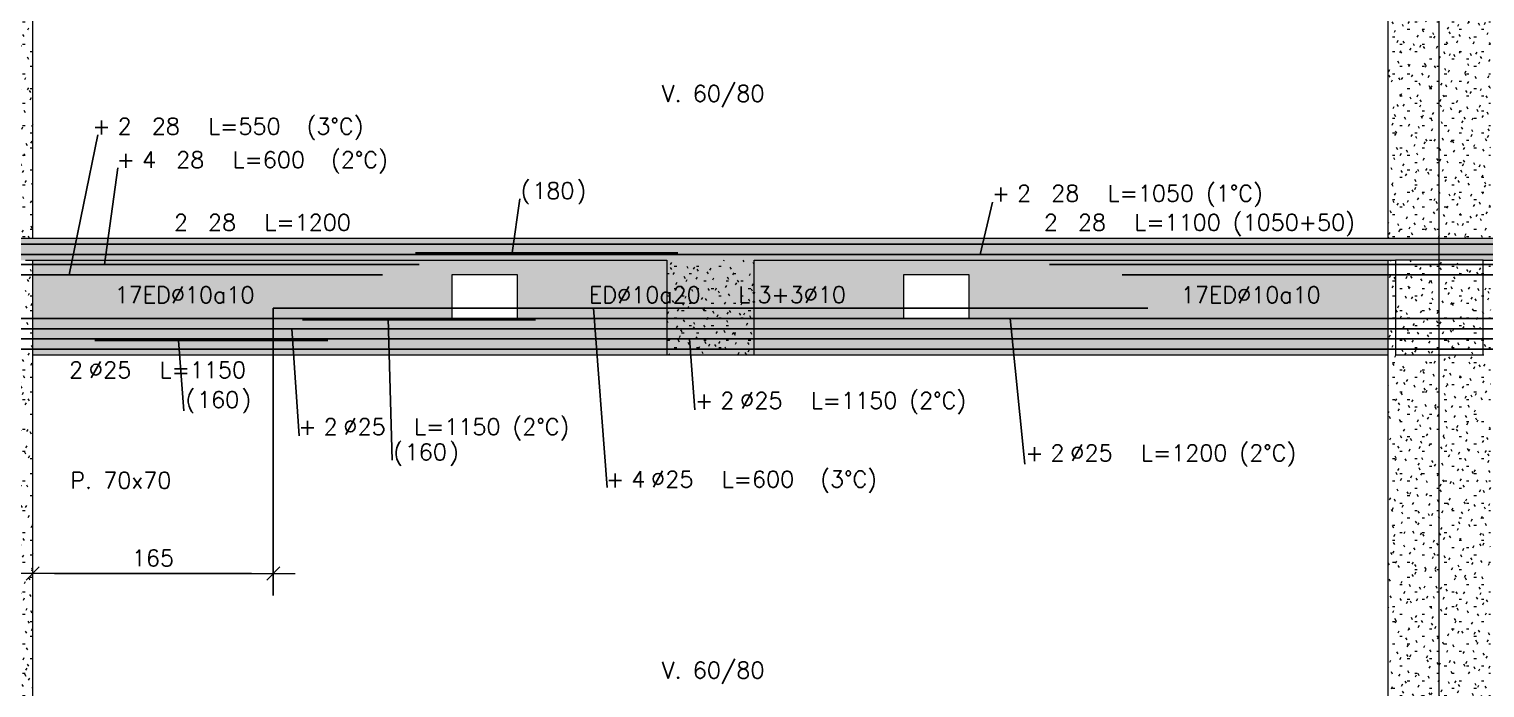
# Model space of a CAD drawing. Extents: x -3544 to 11711, y -11366 to 8565.
# Drawn here: x 3419 to 4418, y 2315 to 2767 of the extents above; entities that cross this region are included whole.
import ezdxf
from ezdxf.enums import TextEntityAlignment as Align

# ---------------------------------------------------------------- set-up
doc = ezdxf.new("R2010")
doc.units = 0
doc.header["$LTSCALE"] = 30
doc.header["$MEASUREMENT"] = 0
doc.linetypes.add('EJE2$0$RLE-PROYECCION', pattern=[0.71438, 0.47625, -0.23813])
doc.layers.get('0').update_dxf_attribs({"linetype": 'CONTINUOUS'})
doc.layers.add('EJE2$0$RLA-ACHURADO', color=30, linetype='EJE2$0$RLE-PROYECCION', lineweight=15, transparency=0.7)
for name, color, linetype, lineweight in [('EJE2$0$RLA-CONTORNO', 30, 'CONTINUOUS', 15), ('EJE2$0$RLA-COTAS', 7, 'CONTINUOUS', 9), ('EJE2$0$RLA-EJES', 1, 'CONTINUOUS', 9), ('EJE2$0$RLA-TEXTOS-1', 9, 'CONTINUOUS', 9)]:
    doc.layers.add(name, color=color, linetype=linetype, lineweight=lineweight)
doc.layers.add('EJE2$0$RLA-FE', color=7, linetype='CONTINUOUS')
doc.layers.add('EJE2$0$RLA-TEXTOS-FE', color=9, linetype='CONTINUOUS')
doc.styles.add('EJE2$0$RomanS', font='romans.shx', dxfattribs={"height": 11.25})
doc.dimstyles.new('EJE2$0$ING-50', dxfattribs={"dimscale": 50, "dimtxt": 0.27, "dimasz": 0.3, "dimexe": 0, "dimexo": 0, "dimgap": 0.1, "dimtad": 1, "dimdec": 1, "dimzin": 12, "dimdsep": 46, "dimtxsty": 'EJE2$0$RomanS', "dimblk": 'EJE2$0$TICK1', "dimblk1": 'EJE2$0$TICK1', "dimblk2": 'EJE2$0$TICK1', "dimcen": 0.09, "dimclrd": 2, "dimclre": 1, "dimclrt": 3, "dimadec": 0, "dimazin": 0, "dimtfac": 1, "dimtdec": 0, "dimtix": 1, "dimtmove": 2, "dimatfit": 3, "dimldrblk": 'EJE2$0$TICK1', "dimfxl": 0, "dimfxlon": 1, "dimtolj": 1, "dimtzin": 0, "dimarcsym": 0})
pattern_1 = [(0, (-1898.762, -1266.802), (20.32, 5.08), [1.676, -13.564, 1.676, -13.564, -81.28]), (0, (-1898.762, -1266.802), (20.32, 5.08), [-30.48, 1.676, -28.804, 1.676, -13.564, -35.56]), (0, (-1898.762, -1266.802), (20.32, 5.08), [-76.2, 1.676, -8.484, 1.676, -23.724]), (120, (-1891.142, -1264.262), (-14.559409, 15.057636), [1.676, -13.564, 1.676, -13.564, -81.28]), (120, (-1891.142, -1264.262), (-14.559409, 15.057636), [-30.48, 1.676, -28.804, 1.676, -13.564, -35.56]), (120, (-1891.142, -1264.262), (-14.559409, 15.057636), [-76.2, 1.676, -8.484, 1.676, -23.724]), (240, (-1888.602, -1254.102), (-5.760591, -20.137636), [1.676, -13.564, 1.676, -13.564, -81.28]), (240, (-1888.602, -1254.102), (-5.760591, -20.137636), [-30.48, 1.676, -28.804, 1.676, -13.564, -35.56]), (240, (-1888.602, -1254.102), (-5.760591, -20.137636), [-76.2, 1.676, -8.484, 1.676, -23.724])]

# ---------------------------------------------------------------- blocks, each defined once
blk = doc.blocks.new('*U234')
at = {"layer": 'EJE2$0$RLA-FE'}
for p, q in [((0, 0), (1118.21, 0)), ((1118.21, 0), (1168.21, 0)), ((1168.21, 0), (1200, 0)), ((1200, 0), (1200, 0))]:
    blk.add_line(p, q, dxfattribs=at)
at = {"layer": 'EJE2$0$RLA-FE', "color": 3, "style": 'EJE2$0$RomanS', "flags": 8}
for tag, p in [('F=', (649.59, 9.32)), ('NUM', (664, 9.32))]:
    blk.add_attdef(tag, text='', height=11.25, dxfattribs=at).set_placement(p, align=Align.RIGHT)
at = {"layer": 'EJE2$0$RLA-FE', "color": 3, "style": 'EJE2$0$RomanS'}
for tag, p, flags in [('PHI', (667.89, 9.54), 14), ('DIAM', (677.75, 9.32), 12), ('MINUS', (699.77, 9.32), 13), ('MARK', (713.16, 9.32), 13), ('TEXTO_FE1', (716.46, 9.32), 8), ('TEXTO_FE2', (783.98, 9.34), 8), ('TIPO', (598.8, -75.78), 13), ('NVECES', (584.93, -94.72), 13), ('NUMFE', (588.86, -114.48), 13), ('CAPA', (597.06, -133.6), 13), ('DESPLAZA', (278.34, -151.59), 13), ('ESPACIO', (284.39, -169.95), 13), ('CANT', (298.23, -188.75), 13)]:
    blk.add_attdef(tag, p, '', height=11.25, dxfattribs=dict(at, flags=flags))
blk = doc.blocks.new('*U39')
at = {"layer": 'EJE2$0$RLA-FE'}
for q in [(0, 0), (968.21, 0)]:
    blk.add_line((0, 0), q, dxfattribs=at)
at = {"layer": 'EJE2$0$RLA-FE', "color": 3, "style": 'EJE2$0$RomanS', "flags": 8}
for tag, p in [('F=', (241.4, 9.32)), ('NUM', (255.81, 9.32))]:
    blk.add_attdef(tag, text='', height=11.25, dxfattribs=at).set_placement(p, align=Align.RIGHT)
at = {"layer": 'EJE2$0$RLA-FE', "color": 3, "style": 'EJE2$0$RomanS'}
for tag, p, flags in [('PHI', (259.7, 9.54), 14), ('DIAM', (269.56, 9.32), 12), ('MINUS', (291.58, 9.32), 13), ('MARK', (304.97, 9.32), 13), ('TEXTO_FE1', (308.27, 9.32), 8), ('TEXTO_FE2', (375.79, 9.34), 8), ('TIPO', (523.8, -75.78), 13), ('NVECES', (509.93, -94.72), 13), ('NUMFE', (513.86, -114.48), 13), ('CAPA', (522.06, -133.6), 13), ('DESPLAZA', (278.34, -151.59), 13), ('ESPACIO', (284.39, -169.95), 13), ('CANT', (298.23, -188.75), 13)]:
    blk.add_attdef(tag, p, '', height=11.25, dxfattribs=dict(at, flags=flags))
blk = doc.blocks.new('*U44')
at = {"layer": 'EJE2$0$RLA-FE'}
for p, q in [((0, 0), (1118.21, 0)), ((1118.21, 0), (1168.21, 0)), ((1168.21, 0), (1200, 0)), ((1200, 0), (1200, 0))]:
    blk.add_line(p, q, dxfattribs=at)
at = {"layer": 'EJE2$0$RLA-FE', "color": 3, "style": 'EJE2$0$RomanS', "flags": 8}
for tag, p in [('F=', (508.44, 36.32)), ('NUM', (522.85, 36.32))]:
    blk.add_attdef(tag, text='', height=11.25, dxfattribs=at).set_placement(p, align=Align.RIGHT)
at = {"layer": 'EJE2$0$RLA-FE', "color": 3, "style": 'EJE2$0$RomanS'}
for tag, p, flags in [('PHI', (526.74, 36.54), 14), ('DIAM', (536.6, 36.32), 12), ('MINUS', (558.62, 36.32), 13), ('MARK', (572.01, 36.32), 13), ('TEXTO_FE1', (575.31, 36.32), 8), ('TEXTO_FE2', (642.83, 36.34), 8), ('TIPO', (598.8, -75.78), 13), ('NVECES', (584.93, -94.72), 13), ('NUMFE', (588.86, -114.48), 13), ('CAPA', (597.06, -133.6), 13), ('DESPLAZA', (278.34, -151.59), 13), ('ESPACIO', (284.39, -169.95), 13), ('CANT', (298.23, -188.75), 13)]:
    blk.add_attdef(tag, p, '', height=11.25, dxfattribs=dict(at, flags=flags))
blk = doc.blocks.new('*U45')
at = {"layer": 'EJE2$0$RLA-FE'}
for q in [(0, 0), (968.21, 0)]:
    blk.add_line((0, 0), q, dxfattribs=at)
at = {"layer": 'EJE2$0$RLA-FE', "color": 3, "style": 'EJE2$0$RomanS', "flags": 8}
for tag, p in [('F=', (408.04, 36.32)), ('NUM', (422.45, 36.32))]:
    blk.add_attdef(tag, text='', height=11.25, dxfattribs=at).set_placement(p, align=Align.RIGHT)
at = {"layer": 'EJE2$0$RLA-FE', "color": 3, "style": 'EJE2$0$RomanS'}
for tag, p, flags in [('PHI', (426.34, 36.54), 14), ('DIAM', (436.2, 36.32), 12), ('MINUS', (458.22, 36.32), 13), ('MARK', (471.61, 36.32), 13), ('TEXTO_FE1', (474.91, 36.32), 8), ('TEXTO_FE2', (542.43, 36.34), 8), ('TIPO', (523.8, -75.78), 13), ('NVECES', (509.93, -94.72), 13), ('NUMFE', (513.86, -114.48), 13), ('CAPA', (522.06, -133.6), 13), ('DESPLAZA', (278.34, -151.59), 13), ('ESPACIO', (284.39, -169.95), 13), ('CANT', (298.23, -188.75), 13)]:
    blk.add_attdef(tag, p, '', height=11.25, dxfattribs=dict(at, flags=flags))
blk = doc.blocks.new('*U42')
at = {"layer": 'EJE2$0$RLA-FE', "color": 6}
blk.add_line((0, 1), (180, 1), dxfattribs=at)
at = {"layer": 'EJE2$0$RLA-FE', "color": 3, "style": 'EJE2$0$RomanS', "flags": 8}
for tag, p in [('(', (75.66, 38.14)), (')', (113.99, 38.14)), ('EMP', (94.68, 38.14))]:
    blk.add_attdef(tag, text='', height=11.25, dxfattribs=at).set_placement(p, align=Align.CENTER)
blk = doc.blocks.new('*U235')
at = {"layer": 'EJE2$0$RLA-FE'}
for p, q in [((0, 0), (0, 0)), ((0, 0), (518.21, 0)), ((518.21, 0), (568.21, 0)), ((568.21, 0), (600, 0)), ((600, 0), (600, 0))]:
    blk.add_line(p, q, dxfattribs=at)
at = {"layer": 'EJE2$0$RLA-FE', "color": 3, "style": 'EJE2$0$RomanS', "flags": 8}
for tag, p in [('F=', (405.23, 66.32)), ('NUM', (419.64, 66.32))]:
    blk.add_attdef(tag, text='', height=11.25, dxfattribs=at).set_placement(p, align=Align.RIGHT)
at = {"layer": 'EJE2$0$RLA-FE', "color": 3, "style": 'EJE2$0$RomanS'}
for tag, p, flags in [('PHI', (423.53, 66.54), 14), ('DIAM', (433.39, 66.32), 12), ('MINUS', (455.41, 66.32), 13), ('MARK', (468.8, 66.32), 13), ('TEXTO_FE1', (472.1, 66.32), 8), ('TEXTO_FE2', (539.62, 66.34), 8), ('TIPO', (298.8, -75.78), 13), ('NVECES', (284.93, -94.72), 13), ('NUMFE', (288.86, -114.48), 13), ('CAPA', (297.06, -133.6), 13), ('DESPLAZA', (278.34, -151.59), 13), ('ESPACIO', (284.39, -169.95), 13), ('CANT', (298.23, -188.75), 13)]:
    blk.add_attdef(tag, p, '', height=11.25, dxfattribs=dict(at, flags=flags))
blk = doc.blocks.new('*U236')
at = {"layer": 'EJE2$0$RLA-FE'}
for p, q in [((0, 0), (0, 0)), ((0, 0), (468.21, 0)), ((468.21, 0), (518.21, 0)), ((518.21, 0), (550, 0)), ((550, 0), (550, 0))]:
    blk.add_line(p, q, dxfattribs=at)
at = {"layer": 'EJE2$0$RLA-FE', "color": 3, "style": 'EJE2$0$RomanS', "flags": 8}
for tag, p in [('F=', (363.51, 96.32)), ('NUM', (377.92, 96.32))]:
    blk.add_attdef(tag, text='', height=11.25, dxfattribs=at).set_placement(p, align=Align.RIGHT)
at = {"layer": 'EJE2$0$RLA-FE', "color": 3, "style": 'EJE2$0$RomanS'}
for tag, p, flags in [('PHI', (381.81, 96.54), 14), ('DIAM', (391.67, 96.32), 12), ('MINUS', (413.69, 96.32), 13), ('MARK', (427.08, 96.32), 13), ('TEXTO_FE1', (430.38, 96.32), 8), ('TEXTO_FE2', (497.9, 96.34), 8), ('TIPO', (273.8, -75.78), 13), ('NVECES', (259.93, -94.72), 13), ('NUMFE', (263.86, -114.48), 13), ('CAPA', (272.06, -133.6), 13), ('DESPLAZA', (278.34, -151.59), 13), ('ESPACIO', (284.39, -169.95), 13), ('CANT', (298.23, -188.75), 13)]:
    blk.add_attdef(tag, p, '', height=11.25, dxfattribs=dict(at, flags=flags))
blk = doc.blocks.new('*U51')
at = {"layer": 'EJE2$0$RLA-FE'}
for p, q in [((0, 0), (0, 0)), ((0, 0), (718.21, 0)), ((718.21, 0), (768.21, 0)), ((768.21, 0), (800, 0)), ((800, 0), (800, -50))]:
    blk.add_line(p, q, dxfattribs=at)
at = {"layer": 'EJE2$0$RLA-FE', "color": 3, "style": 'EJE2$0$RomanS', "flags": 8}
for tag, p in [('F=', (372.03, 66.32)), ('NUM', (386.44, 66.32))]:
    blk.add_attdef(tag, text='', height=11.25, dxfattribs=at).set_placement(p, align=Align.RIGHT)
at = {"layer": 'EJE2$0$RLA-FE', "color": 3, "style": 'EJE2$0$RomanS'}
for tag, p, flags in [('PHI', (390.33, 66.54), 14), ('DIAM', (400.19, 66.32), 12), ('MINUS', (422.21, 66.32), 13), ('MARK', (435.6, 66.32), 13), ('TEXTO_FE1', (438.9, 66.32), 8), ('TEXTO_FE2', (506.42, 66.34), 8), ('TIPO', (398.8, -75.78), 13), ('NVECES', (384.93, -94.72), 13), ('NUMFE', (388.86, -114.48), 13), ('CAPA', (397.06, -133.6), 13), ('DESPLAZA', (328.34, -151.59), 13), ('ESPACIO', (334.39, -169.95), 13), ('CANT', (348.23, -188.75), 13)]:
    blk.add_attdef(tag, p, '', height=11.25, dxfattribs=dict(at, flags=flags))
blk = doc.blocks.new('*U52')
at = {"layer": 'EJE2$0$RLA-FE'}
for p, q in [((0, 0), (0, 0)), ((0, 0), (668.21, 0)), ((668.21, 0), (718.21, 0)), ((718.21, 0), (750, 0)), ((750, 0), (750, -50))]:
    blk.add_line(p, q, dxfattribs=at)
at = {"layer": 'EJE2$0$RLA-FE', "color": 3, "style": 'EJE2$0$RomanS', "flags": 8}
for tag, p in [('F=', (283.44, 96.32)), ('NUM', (297.85, 96.32))]:
    blk.add_attdef(tag, text='', height=11.25, dxfattribs=at).set_placement(p, align=Align.RIGHT)
at = {"layer": 'EJE2$0$RLA-FE', "color": 3, "style": 'EJE2$0$RomanS'}
for tag, p, flags in [('PHI', (301.74, 96.54), 14), ('DIAM', (311.6, 96.32), 12), ('MINUS', (333.62, 96.32), 13), ('MARK', (347.01, 96.32), 13), ('TEXTO_FE1', (350.31, 96.32), 8), ('TEXTO_FE2', (417.83, 96.34), 8), ('TIPO', (373.8, -75.78), 13), ('NVECES', (359.93, -94.72), 13), ('NUMFE', (363.86, -114.48), 13), ('CAPA', (372.06, -133.6), 13), ('DESPLAZA', (278.34, -151.59), 13), ('ESPACIO', (284.39, -169.95), 13), ('CANT', (298.23, -188.75), 13)]:
    blk.add_attdef(tag, p, '', height=11.25, dxfattribs=dict(at, flags=flags))
blk = doc.blocks.new('*U224')
at = {"layer": 'EJE2$0$RLA-FE'}
for p, q in [((0, 0), (1068.21, 0)), ((1068.21, 0), (1118.21, 0)), ((1118.21, 0), (1150, 0)), ((1150, 0), (1150, 0))]:
    blk.add_line(p, q, dxfattribs=at)
at = {"layer": 'EJE2$0$RLA-FE', "color": 3, "style": 'EJE2$0$RomanS', "flags": 8}
for tag, p in [('F=', (387.65, -19.89)), ('NUM', (402.06, -19.89))]:
    blk.add_attdef(tag, text='', height=11.25, dxfattribs=at).set_placement(p, align=Align.RIGHT)
at = {"layer": 'EJE2$0$RLA-FE', "color": 3, "style": 'EJE2$0$RomanS'}
for tag, p, flags in [('PHI', (405.96, -19.68), 12), ('DIAM', (415.81, -19.89), 12), ('MINUS', (437.83, -19.89), 13), ('MARK', (451.22, -19.89), 13), ('TEXTO_FE1', (454.52, -19.89), 8), ('TEXTO_FE2', (522.05, -19.88), 8), ('TIPO', (573.8, -57.92), 13), ('NVECES', (559.93, -76.86), 13), ('NUMFE', (563.86, -96.62), 13), ('CAPA', (572.06, -115.74), 13), ('DESPLAZA', (277.18, -134.17), 13), ('ESPACIO', (283.22, -152.53), 13), ('CANT', (297.06, -171.33), 13)]:
    blk.add_attdef(tag, p, '', height=11.25, dxfattribs=dict(at, flags=flags))
blk = doc.blocks.new('*U223')
at = {"layer": 'EJE2$0$RLA-FE'}
for p, q in [((0, 0), (1068.21, 0)), ((1068.21, 0), (1118.21, 0)), ((1118.21, 0), (1150, 0)), ((1150, 0), (1150, 0))]:
    blk.add_line(p, q, dxfattribs=at)
at = {"layer": 'EJE2$0$RLA-FE', "color": 3, "style": 'EJE2$0$RomanS', "flags": 8}
for tag, p in [('F=', (404, -47.89)), ('NUM', (418.41, -47.89))]:
    blk.add_attdef(tag, text='', height=11.25, dxfattribs=at).set_placement(p, align=Align.RIGHT)
at = {"layer": 'EJE2$0$RLA-FE', "color": 3, "style": 'EJE2$0$RomanS'}
for tag, p, flags in [('PHI', (422.31, -47.68), 12), ('DIAM', (432.16, -47.89), 12), ('MINUS', (454.18, -47.89), 13), ('MARK', (467.58, -47.89), 13), ('TEXTO_FE1', (470.88, -47.89), 8), ('TEXTO_FE2', (538.4, -47.88), 8), ('TIPO', (573.8, -57.92), 13), ('NVECES', (559.93, -76.86), 13), ('NUMFE', (563.86, -96.62), 13), ('CAPA', (572.06, -115.74), 13), ('DESPLAZA', (277.18, -134.17), 13), ('ESPACIO', (283.22, -152.53), 13), ('CANT', (297.06, -171.33), 13)]:
    blk.add_attdef(tag, p, '', height=11.25, dxfattribs=dict(at, flags=flags))
blk = doc.blocks.new('*U226')
at = {"layer": 'EJE2$0$RLA-FE'}
for q in [(0, 0), (1068.21, 0)]:
    blk.add_line((0, 0), q, dxfattribs=at)
at = {"layer": 'EJE2$0$RLA-FE', "color": 3, "style": 'EJE2$0$RomanS', "flags": 8}
for tag, p in [('F=', (424.47, -47.89)), ('NUM', (438.87, -47.89))]:
    blk.add_attdef(tag, text='', height=11.25, dxfattribs=at).set_placement(p, align=Align.RIGHT)
at = {"layer": 'EJE2$0$RLA-FE', "color": 3, "style": 'EJE2$0$RomanS'}
for tag, p, flags in [('PHI', (442.77, -47.68), 12), ('DIAM', (452.63, -47.89), 12), ('MINUS', (474.64, -47.89), 13), ('MARK', (488.04, -47.89), 13), ('TEXTO_FE1', (491.34, -47.89), 8), ('TEXTO_FE2', (558.86, -47.88), 8), ('TIPO', (573.8, -57.92), 13), ('NVECES', (559.93, -76.86), 13), ('NUMFE', (563.86, -96.62), 13), ('CAPA', (572.06, -115.74), 13), ('DESPLAZA', (277.18, -134.17), 13), ('ESPACIO', (283.22, -152.53), 13), ('CANT', (297.06, -171.33), 13)]:
    blk.add_attdef(tag, p, '', height=11.25, dxfattribs=dict(at, flags=flags))
blk = doc.blocks.new('*U62')
at = {"layer": 'EJE2$0$RLA-FE', "color": 6}
blk.add_line((0, -1), (160, -1), dxfattribs=at)
at = {"layer": 'EJE2$0$RLA-FE', "color": 3, "style": 'EJE2$0$RomanS', "flags": 8}
for tag, p in [('(', (65.66, -47.26)), ('EMP', (84.68, -47.26)), (')', (103.99, -47.26))]:
    blk.add_attdef(tag, text='', height=11.25, dxfattribs=at).set_placement(p, align=Align.CENTER)
blk = doc.blocks.new('*U66')
at = {"layer": 'EJE2$0$RLA-FE'}
for p, q in [((900, 0), (900, 50)), ((0, 0), (0, 0)), ((0, 0), (818.21, 0)), ((818.21, 0), (868.21, 0)), ((868.21, 0), (900, 0))]:
    blk.add_line(p, q, dxfattribs=at)
at = {"layer": 'EJE2$0$RLA-FE', "color": 3, "style": 'EJE2$0$RomanS', "flags": 8}
for tag, p in [('F=', (563.71, -19.89)), ('NUM', (578.12, -19.89))]:
    blk.add_attdef(tag, text='', height=11.25, dxfattribs=at).set_placement(p, align=Align.RIGHT)
at = {"layer": 'EJE2$0$RLA-FE', "color": 3, "style": 'EJE2$0$RomanS'}
for tag, p, flags in [('PHI', (582.02, -19.68), 12), ('DIAM', (591.87, -19.89), 12), ('MINUS', (613.89, -19.89), 13), ('MARK', (627.28, -19.89), 13), ('TEXTO_FE1', (630.59, -19.89), 8), ('TEXTO_FE2', (698.11, -19.88), 8), ('TIPO', (448.8, -57.92), 13), ('NVECES', (434.93, -76.86), 13), ('NUMFE', (438.86, -96.62), 13), ('CAPA', (447.06, -115.74), 13), ('DESPLAZA', (277.18, -134.17), 13), ('ESPACIO', (283.22, -152.53), 13), ('CANT', (297.06, -171.33), 13)]:
    blk.add_attdef(tag, p, '', height=11.25, dxfattribs=dict(at, flags=flags))
blk = doc.blocks.new('*U71')
at = {"layer": 'EJE2$0$RLA-FE'}
for p, q in [((0, 0), (1068.21, 0)), ((1068.21, 0), (1118.21, 0)), ((1118.21, 0), (1150, 0)), ((1150, 0), (1150, 0))]:
    blk.add_line(p, q, dxfattribs=at)
at = {"layer": 'EJE2$0$RLA-FE', "color": 3, "style": 'EJE2$0$RomanS'}
for tag, p, flags in [('TIPO', (573.8, -57.92), 13), ('PHI', (468.06, -72.68), 12), ('DIAM', (477.91, -72.89), 12), ('MINUS', (499.93, -72.89), 13), ('MARK', (513.32, -72.89), 13), ('TEXTO_FE1', (516.63, -72.89), 8), ('NVECES', (559.93, -76.86), 13), ('TEXTO_FE2', (584.15, -72.88), 8), ('NUMFE', (563.86, -96.62), 13), ('CAPA', (572.06, -115.74), 13), ('DESPLAZA', (277.18, -134.17), 13), ('ESPACIO', (283.22, -152.53), 13), ('CANT', (297.06, -171.33), 13)]:
    blk.add_attdef(tag, p, '', height=11.25, dxfattribs=dict(at, flags=flags))
at = {"layer": 'EJE2$0$RLA-FE', "color": 3, "style": 'EJE2$0$RomanS', "flags": 8}
for tag, p in [('F=', (449.75, -72.89)), ('NUM', (464.16, -72.89))]:
    blk.add_attdef(tag, text='', height=11.25, dxfattribs=at).set_placement(p, align=Align.RIGHT)
blk = doc.blocks.new('*U72')
at = {"layer": 'EJE2$0$RLA-FE'}
for p, q in [((800, 0), (800, 50)), ((0, 0), (0, 0)), ((0, 0), (718.21, 0)), ((718.21, 0), (768.21, 0)), ((768.21, 0), (800, 0))]:
    blk.add_line(p, q, dxfattribs=at)
at = {"layer": 'EJE2$0$RLA-FE', "color": 3, "style": 'EJE2$0$RomanS'}
for tag, p, flags in [('TIPO', (398.8, -57.92), 13), ('PHI', (326.74, -72.68), 12), ('DIAM', (336.6, -72.89), 12), ('MINUS', (358.62, -72.89), 13), ('MARK', (372.01, -72.89), 13), ('TEXTO_FE1', (375.31, -72.89), 8), ('NVECES', (384.93, -76.86), 13), ('TEXTO_FE2', (442.83, -72.88), 8), ('NUMFE', (388.86, -96.62), 13), ('CAPA', (397.06, -115.74), 13), ('DESPLAZA', (277.18, -134.17), 13), ('ESPACIO', (283.22, -152.53), 13), ('CANT', (297.06, -171.33), 13)]:
    blk.add_attdef(tag, p, '', height=11.25, dxfattribs=dict(at, flags=flags))
at = {"layer": 'EJE2$0$RLA-FE', "color": 3, "style": 'EJE2$0$RomanS', "flags": 8}
for tag, p in [('F=', (308.44, -72.89)), ('NUM', (322.85, -72.89))]:
    blk.add_attdef(tag, text='', height=11.25, dxfattribs=at).set_placement(p, align=Align.RIGHT)
blk = doc.blocks.new('*U76')
at = {"layer": 'EJE2$0$RLA-FE'}
for p, q in [((0, 0), (1068.21, 0)), ((1068.21, 0), (1118.21, 0)), ((1118.21, 0), (1150, 0)), ((1150, 0), (1150, 0))]:
    blk.add_line(p, q, dxfattribs=at)
at = {"layer": 'EJE2$0$RLA-FE', "color": 3, "style": 'EJE2$0$RomanS'}
for tag, p, flags in [('TIPO', (573.8, -57.92), 13), ('NVECES', (559.93, -76.86), 13), ('PHI', (501.74, -97.68), 12), ('DIAM', (511.6, -97.89), 12), ('MINUS', (533.62, -97.89), 13), ('MARK', (547.01, -97.89), 13), ('TEXTO_FE1', (550.31, -97.89), 8), ('NUMFE', (563.86, -96.62), 13), ('TEXTO_FE2', (617.83, -97.88), 8), ('CAPA', (572.06, -115.74), 13), ('DESPLAZA', (277.18, -134.17), 13), ('ESPACIO', (283.22, -152.53), 13), ('CANT', (297.06, -171.33), 13)]:
    blk.add_attdef(tag, p, '', height=11.25, dxfattribs=dict(at, flags=flags))
at = {"layer": 'EJE2$0$RLA-FE', "color": 3, "style": 'EJE2$0$RomanS', "flags": 8}
for tag, p in [('F=', (483.44, -97.89)), ('NUM', (497.85, -97.89))]:
    blk.add_attdef(tag, text='', height=11.25, dxfattribs=at).set_placement(p, align=Align.RIGHT)
blk = doc.blocks.new('*U74')
at = {"layer": 'EJE2$0$RLA-FE'}
for q in [(0, 0), (1118.21, 0)]:
    blk.add_line((0, 0), q, dxfattribs=at)
at = {"layer": 'EJE2$0$RLA-FE', "color": 3, "style": 'EJE2$0$RomanS'}
for tag, p, flags in [('TIPO', (598.8, -57.92), 13), ('NVECES', (584.93, -76.86), 13), ('PHI', (526.74, -97.68), 12), ('DIAM', (536.6, -97.89), 12), ('MINUS', (558.62, -97.89), 13), ('MARK', (572.01, -97.89), 13), ('TEXTO_FE1', (575.31, -97.89), 8), ('NUMFE', (588.86, -96.62), 13), ('TEXTO_FE2', (642.83, -97.88), 8), ('CAPA', (597.06, -115.74), 13), ('DESPLAZA', (277.18, -134.17), 13), ('ESPACIO', (283.22, -152.53), 13), ('CANT', (297.06, -171.33), 13)]:
    blk.add_attdef(tag, p, '', height=11.25, dxfattribs=dict(at, flags=flags))
at = {"layer": 'EJE2$0$RLA-FE', "color": 3, "style": 'EJE2$0$RomanS', "flags": 8}
for tag, p in [('F=', (508.44, -97.89)), ('NUM', (522.85, -97.89))]:
    blk.add_attdef(tag, text='', height=11.25, dxfattribs=at).set_placement(p, align=Align.RIGHT)
blk = doc.blocks.new('*U75')
at = {"layer": 'EJE2$0$RLA-FE', "color": 6}
blk.add_line((0, -1), (160, -1), dxfattribs=at)
at = {"layer": 'EJE2$0$RLA-FE', "color": 3, "style": 'EJE2$0$RomanS', "flags": 8}
for tag, p in [('(', (65.66, -97.26)), ('EMP', (84.68, -97.26)), (')', (103.99, -97.26))]:
    blk.add_attdef(tag, text='', height=11.25, dxfattribs=at).set_placement(p, align=Align.CENTER)
blk = doc.blocks.new('*U225')
at = {"layer": 'EJE2$0$RLA-FE'}
for p, q in [((0, 0), (0, 0)), ((0, 0), (518.21, 0)), ((518.21, 0), (568.21, 0)), ((568.21, 0), (600, 0)), ((600, 0), (600, 0))]:
    blk.add_line(p, q, dxfattribs=at)
at = {"layer": 'EJE2$0$RLA-FE', "color": 3, "style": 'EJE2$0$RomanS'}
for tag, p, flags in [('TIPO', (298.8, -57.92), 13), ('NVECES', (284.93, -76.86), 13), ('NUMFE', (288.86, -96.62), 13), ('CAPA', (297.06, -115.74), 13), ('PHI', (259.16, -122.68), 12), ('DIAM', (269.02, -122.89), 12), ('MINUS', (291.04, -122.89), 13), ('MARK', (304.43, -122.89), 13), ('TEXTO_FE1', (307.73, -122.89), 8), ('TEXTO_FE2', (375.25, -122.88), 8), ('DESPLAZA', (277.18, -134.17), 13), ('ESPACIO', (283.22, -152.53), 13), ('CANT', (297.06, -171.33), 13)]:
    blk.add_attdef(tag, p, '', height=11.25, dxfattribs=dict(at, flags=flags))
at = {"layer": 'EJE2$0$RLA-FE', "color": 3, "style": 'EJE2$0$RomanS', "flags": 8}
for tag, p in [('F=', (240.86, -122.89)), ('NUM', (255.27, -122.89))]:
    blk.add_attdef(tag, text='', height=11.25, dxfattribs=at).set_placement(p, align=Align.RIGHT)
blk = doc.blocks.new('EJE2$0$TICK1')
for points in [[(-1, 0), (1, 0)], [(-0.3, -0.3), (0.3, 0.3)]]:
    blk.add_lwpolyline(points)
blk = doc.blocks.new('*D101')
at = {"layer": 'EJE2$0$RLA-COTAS', "color": 2, "lineweight": -2, "transparency": 16777216}
blk.add_line((790.48, 161), (655.48, 161), dxfattribs=at)
at = {"layer": 'EJE2$0$RLA-COTAS', "color": 2, "lineweight": -2, "transparency": 16777216, "xscale": 15, "yscale": 15, "zscale": 15, "rotation": 180}
blk.add_blockref('EJE2$0$TICK1', (640.48, 161), dxfattribs=at)
at = {"layer": 'EJE2$0$RLA-COTAS', "color": 2, "lineweight": -2, "transparency": 16777216, "xscale": 15, "yscale": 15, "zscale": 15}
blk.add_blockref('EJE2$0$TICK1', (805.48, 161), dxfattribs=at)
at = {"layer": 'EJE2$0$RLA-COTAS', "color": 3, "transparency": 16777216, "insert": (722.98, 171.62), "char_height": 11.25, "attachment_point": 5, "style": 'EJE2$0$RomanS'}
blk.add_mtext('\\A1;165', dxfattribs=at)
blk = doc.blocks.new('EJE2')
at = {"layer": 'EJE2$0$RLA-ACHURADO'}
h = blk.add_hatch(dxfattribs=at)
h.set_pattern_fill('FP_1', color=256, style=0, pattern_type=2)
h.set_pattern_definition(pattern_1)
h.paths.add_polyline_path([(635.48, 391), (640.48, 391), (640.48, 772), (635.48, 772), (635.48, 707), (575.48, 707), (575.48, 772), (570.48, 772), (570.48, 391), (575.48, 391)], flags=0)
h = blk.add_hatch(dxfattribs=at)
h.set_pattern_fill('FP_1', color=256, style=0, pattern_type=2)
h.set_pattern_definition(pattern_1)
h.paths.add_polyline_path([(1640.48, 391), (1640.48, 772), (1635.48, 772), (1635.48, 707), (1575.48, 707), (1575.48, 772), (1570.48, 772), (1570.48, 391), (1635.48, 391)], flags=0)
h = blk.add_hatch(dxfattribs=at)
h.set_pattern_fill('FP_1', color=256, style=0, pattern_type=2)
h.set_pattern_definition(pattern_1)
h.paths.add_polyline_path([(-30.16, 376), (2140.48, 376), (2140.48, 391), (-1734.52, 391), (-1734.52, 376), (-726.61, 376)], flags=0)
h.paths.add_polyline_path([(-2429.52, 376), (-2054.52, 376), (-2054.52, 391), (-2429.52, 391)], flags=0)
h = blk.add_hatch(dxfattribs=at)
h.set_pattern_fill('FP_1', color=256, style=0, pattern_type=2)
h.set_pattern_definition(pattern_1)
h.paths.add_polyline_path([(640.48, -5), (640.48, 376), (635.48, 376), (635.48, 311), (575.48, 311), (575.48, 376), (570.48, 376), (570.48, -5)], flags=0)
h = blk.add_hatch(dxfattribs=at)
h.set_pattern_fill('FP_1', color=256, style=0, pattern_type=2)
h.set_pattern_definition([(0, (1101.238, -2071.1674), (20.32, 5.08), [1.676, -13.564, 1.676, -13.564, -81.28]), (0, (1101.238, -2071.1674), (20.32, 5.08), [-30.48, 1.676, -28.804, 1.676, -13.564, -35.56]), (0, (1101.238, -2071.1674), (20.32, 5.08), [-76.2, 1.676, -8.484, 1.676, -23.724]), (120, (1108.858, -2068.6274), (-14.559409, 15.057636), [1.676, -13.564, 1.676, -13.564, -81.28]), (120, (1108.858, -2068.6274), (-14.559409, 15.057636), [-30.48, 1.676, -28.804, 1.676, -13.564, -35.56]), (120, (1108.858, -2068.6274), (-14.559409, 15.057636), [-76.2, 1.676, -8.484, 1.676, -23.724]), (240, (1111.398, -2058.4674), (-5.760591, -20.137636), [1.676, -13.564, 1.676, -13.564, -81.28]), (240, (1111.398, -2058.4674), (-5.760591, -20.137636), [-30.48, 1.676, -28.804, 1.676, -13.564, -35.56]), (240, (1111.398, -2058.4674), (-5.760591, -20.137636), [-76.2, 1.676, -8.484, 1.676, -23.724])])
h.paths.add_polyline_path([(1237.98, 366), (1282.98, 366), (1282.98, 336), (1237.98, 336)])
h.paths.add_polyline_path([(1570.48, 311), (1570.48, 376), (640.48, 376), (640.48, 311)])
h.paths.add_polyline_path([(972.98, 366), (972.98, 336), (927.98, 336), (927.98, 366)])
h = blk.add_hatch(dxfattribs=at)
h.set_pattern_fill('FP_1', color=256, style=0, pattern_type=2)
h.set_pattern_definition(pattern_1)
h.paths.add_polyline_path([(1135.48, 311), (1135.48, 376), (1075.48, 376), (1075.48, 311)], flags=0)
h = blk.add_hatch(dxfattribs=at)
h.set_pattern_fill('FP_1', color=256, style=0, pattern_type=2)
h.set_pattern_definition(pattern_1)
h.paths.add_polyline_path([(1605.48, -5), (1640.48, -5), (1640.48, 376), (1635.48, 376), (1635.48, 311), (1575.48, 311), (1575.48, 376), (1570.48, 376), (1570.48, -5)], flags=0)
h = blk.add_hatch(dxfattribs=at)
h.set_pattern_fill('FP_1', color=256, style=0, pattern_type=2)
h.set_pattern_definition(pattern_1)
h.paths.add_polyline_path([(1635.48, 311), (1635.48, 376), (1575.48, 376), (1575.48, 311)], flags=0)
at = {"layer": 'EJE2$0$RLA-CONTORNO'}
for p, q in [((640.48, 391), (640.48, 772)), ((1570.48, 391), (1570.48, 772)), ((2140.48, 391), (-1734.52, 391)), ((635.48, 376), (1075.48, 376)), ((640.48, -5), (640.48, 376)), ((1075.48, 376), (1075.48, 311)), ((1135.48, 376), (1575.48, 376)), ((1135.48, 311), (1135.48, 376)), ((1570.48, -5), (1570.48, 376)), ((1575.48, 376), (1575.48, 311)), ((1635.48, 376), (1575.49, 376)), ((1635.48, 376), (2075.48, 376)), ((1635.48, 311), (1635.48, 376)), ((640.48, 311), (1075.48, 311)), ((1075.48, 311), (1135.48, 311)), ((1135.48, 311), (1570.48, 311)), ((1575.48, 311), (1635.48, 311))]:
    blk.add_line(p, q, dxfattribs=at)
for points in [[(927.98, 336), (972.98, 336), (972.98, 366), (927.98, 366)], [(1237.98, 336), (1282.98, 336), (1282.98, 366), (1237.98, 366)]]:
    blk.add_lwpolyline(points, close=True, dxfattribs=at)
at = {"layer": 'EJE2$0$RLA-EJES'}
blk.add_line((1605.48, -598.79), (1605.48, 1460.5), dxfattribs=at)
at = {"layer": 'EJE2$0$RLA-FE', "color": 2}
for p, q in [((685.08, 462.15), (665.43, 366)), ((698.92, 439.32), (689.74, 373)), ((974.62, 418.14), (969.34, 381)), ((1298.89, 415.77), (1290.56, 380)), ((1034.55, 220.11), (1025.14, 343)), ((887.12, 238.74), (884.27, 336)), ((1321.12, 236.02), (1311.16, 336)), ((744.04, 272.57), (740.49, 321)), ((823.36, 255.59), (818.15, 329)), ((1094.77, 273.25), (1090.94, 322))]:
    blk.add_line(p, q, dxfattribs=at)
at = {"layer": 'EJE2$0$RLA-FE', "color": 1}
blk.add_line((805.48, 343), (805.48, 146), dxfattribs=at)
at = {"layer": 'EJE2$0$RLA-FE'}
ref = blk.add_blockref('*U236', (330.48, 366), dxfattribs=at)
ref.add_attrib('DIAM', '28', (722.15, 462.32), dxfattribs={"color": 3, "height": 11.25, "style": 'EJE2$0$RomanS'})
ref.add_attrib('NUM', '2', dxfattribs={"color": 3, "height": 11.25, "style": 'EJE2$0$RomanS'}).set_placement((708.4, 462.32), align=Align.RIGHT)
ref.add_attrib('TEXTO_FE1', 'L=550', (760.86, 462.32), dxfattribs={"color": 3, "height": 11.25, "style": 'EJE2$0$RomanS'})
ref.add_attrib('TEXTO_FE2', '(3°C)', (828.38, 462.34), dxfattribs={"color": 3, "height": 11.25, "style": 'EJE2$0$RomanS'})
ref.add_attrib('F=', '+', dxfattribs={"color": 3, "height": 11.25, "style": 'EJE2$0$RomanS'}).set_placement((693.99, 462.32), align=Align.RIGHT)
ref = blk.add_blockref('*U52', (1387.98, 366), dxfattribs=at)
ref.add_attrib('DIAM', '28', (1699.58, 462.32), dxfattribs={"color": 3, "height": 11.25, "style": 'EJE2$0$RomanS'})
ref.add_attrib('NUM', '2', dxfattribs={"color": 3, "height": 11.25, "style": 'EJE2$0$RomanS'}).set_placement((1685.83, 462.32), align=Align.RIGHT)
ref.add_attrib('TEXTO_FE1', 'L=800', (1738.29, 462.32), dxfattribs={"color": 3, "height": 11.25, "style": 'EJE2$0$RomanS'})
ref.add_attrib('TEXTO_FE2', '(3°C)(750+50)', (1805.81, 462.34), dxfattribs={"color": 3, "height": 11.25, "style": 'EJE2$0$RomanS'})
ref.add_attrib('F=', '+', dxfattribs={"color": 3, "height": 11.25, "style": 'EJE2$0$RomanS'}).set_placement((1671.42, 462.32), align=Align.RIGHT)
ref = blk.add_blockref('*U235', (305.48, 373), dxfattribs=at)
ref.add_attrib('DIAM', '28', (738.87, 439.32), dxfattribs={"color": 3, "height": 11.25, "style": 'EJE2$0$RomanS'})
ref.add_attrib('NUM', '4', dxfattribs={"color": 3, "height": 11.25, "style": 'EJE2$0$RomanS'}).set_placement((725.12, 439.32), align=Align.RIGHT)
ref.add_attrib('TEXTO_FE1', 'L=600', (777.58, 439.32), dxfattribs={"color": 3, "height": 11.25, "style": 'EJE2$0$RomanS'})
ref.add_attrib('TEXTO_FE2', '(2°C)', (845.1, 439.34), dxfattribs={"color": 3, "height": 11.25, "style": 'EJE2$0$RomanS'})
ref.add_attrib('F=', '+', dxfattribs={"color": 3, "height": 11.25, "style": 'EJE2$0$RomanS'}).set_placement((710.71, 439.32), align=Align.RIGHT)
ref = blk.add_blockref('*U51', (1337.98, 373), dxfattribs=at)
ref.add_attrib('DIAM', '28', (1738.17, 439.32), dxfattribs={"color": 3, "height": 11.25, "style": 'EJE2$0$RomanS'})
ref.add_attrib('NUM', '4', dxfattribs={"color": 3, "height": 11.25, "style": 'EJE2$0$RomanS'}).set_placement((1724.42, 439.32), align=Align.RIGHT)
ref.add_attrib('TEXTO_FE1', 'L=850', (1776.88, 439.32), dxfattribs={"color": 3, "height": 11.25, "style": 'EJE2$0$RomanS'})
ref.add_attrib('TEXTO_FE2', '(2°C)(800+50)', (1844.4, 439.34), dxfattribs={"color": 3, "height": 11.25, "style": 'EJE2$0$RomanS'})
ref.add_attrib('F=', '+', dxfattribs={"color": 3, "height": 11.25, "style": 'EJE2$0$RomanS'}).set_placement((1710.01, 439.32), align=Align.RIGHT)
for name, p in [('*U44', (-117.02, 380)), ('*U76', (-164.52, 336)), ('*U223', (-307.02, 322))]:
    blk.add_blockref(name, p, dxfattribs=at)
ref = blk.add_blockref('*U42', (902.98, 380), dxfattribs=at)
ref.add_attrib('EMP', '180', dxfattribs={"color": 3, "height": 11.25, "style": 'EJE2$0$RomanS'}).set_placement((997.66, 418.14), align=Align.CENTER)
ref.add_attrib('(', '(', dxfattribs={"color": 3, "height": 11.25, "style": 'EJE2$0$RomanS'}).set_placement((978.64, 418.14), align=Align.CENTER)
ref.add_attrib(')', ')', dxfattribs={"color": 3, "height": 11.25, "style": 'EJE2$0$RomanS'}).set_placement((1016.98, 418.14), align=Align.CENTER)
ref = blk.add_blockref('*U45', (902.98, 380), dxfattribs=at)
ref.add_attrib('DIAM', '28', (1339.18, 416.32), dxfattribs={"color": 3, "height": 11.25, "style": 'EJE2$0$RomanS'})
ref.add_attrib('NUM', '2', dxfattribs={"color": 3, "height": 11.25, "style": 'EJE2$0$RomanS'}).set_placement((1325.43, 416.32), align=Align.RIGHT)
ref.add_attrib('TEXTO_FE1', 'L=1050', (1377.89, 416.32), dxfattribs={"color": 3, "height": 11.25, "style": 'EJE2$0$RomanS'})
ref.add_attrib('TEXTO_FE2', '(1°C)', (1445.41, 416.34), dxfattribs={"color": 3, "height": 11.25, "style": 'EJE2$0$RomanS'})
ref.add_attrib('F=', '+', dxfattribs={"color": 3, "height": 11.25, "style": 'EJE2$0$RomanS'}).set_placement((1311.02, 416.32), align=Align.RIGHT)
ref = blk.add_blockref('*U39', (1087.98, 387), dxfattribs=at)
ref.add_attrib('DIAM', '28', (1357.54, 396.32), dxfattribs={"color": 3, "height": 11.25, "style": 'EJE2$0$RomanS'})
ref.add_attrib('NUM', '2', dxfattribs={"color": 3, "height": 11.25, "style": 'EJE2$0$RomanS'}).set_placement((1343.79, 396.32), align=Align.RIGHT)
ref.add_attrib('TEXTO_FE1', 'L=1100', (1396.25, 396.32), dxfattribs={"color": 3, "height": 11.25, "style": 'EJE2$0$RomanS'})
ref.add_attrib('TEXTO_FE2', '(1050+50)', (1463.77, 396.34), dxfattribs={"color": 3, "height": 11.25, "style": 'EJE2$0$RomanS'})
ref = blk.add_blockref('*U234', (82.98, 387), dxfattribs=at)
ref.add_attrib('DIAM', '28', (760.73, 396.32), dxfattribs={"color": 3, "height": 11.25, "style": 'EJE2$0$RomanS'})
ref.add_attrib('NUM', '2', dxfattribs={"color": 3, "height": 11.25, "style": 'EJE2$0$RomanS'}).set_placement((746.98, 396.32), align=Align.RIGHT)
ref.add_attrib('TEXTO_FE1', 'L=1200', (799.44, 396.32), dxfattribs={"color": 3, "height": 11.25, "style": 'EJE2$0$RomanS'})
ref = blk.add_blockref('*U72', (1337.98, 329), dxfattribs=at)
ref.add_attrib('DIAM', '25', (1674.58, 256.11), dxfattribs={"color": 3, "height": 11.25, "style": 'EJE2$0$RomanS'})
ref.add_attrib('NUM', '2', dxfattribs={"color": 3, "height": 11.25, "style": 'EJE2$0$RomanS'}).set_placement((1660.83, 256.11), align=Align.RIGHT)
ref.add_attrib('TEXTO_FE1', 'L=850', (1713.29, 256.11), dxfattribs={"color": 3, "height": 11.25, "style": 'EJE2$0$RomanS'})
ref.add_attrib('TEXTO_FE2', '(2°C)(800+50)', (1780.81, 256.12), dxfattribs={"color": 3, "height": 11.25, "style": 'EJE2$0$RomanS'})
ref.add_attrib('PHI', '%%C', (1664.73, 256.32), dxfattribs={"color": 3, "height": 11.25, "style": 'EJE2$0$RomanS'})
ref = blk.add_blockref('*U66', (1237.98, 315), dxfattribs=at)
ref.add_attrib('DIAM', '25', (1829.85, 295.11), dxfattribs={"color": 3, "height": 11.25, "style": 'EJE2$0$RomanS'})
ref.add_attrib('NUM', '2', dxfattribs={"color": 3, "height": 11.25, "style": 'EJE2$0$RomanS'}).set_placement((1816.1, 295.11), align=Align.RIGHT)
ref.add_attrib('TEXTO_FE1', 'L=950', (1868.57, 295.11), dxfattribs={"color": 3, "height": 11.25, "style": 'EJE2$0$RomanS'})
ref.add_attrib('TEXTO_FE2', '(900+50)', (1936.09, 295.12), dxfattribs={"color": 3, "height": 11.25, "style": 'EJE2$0$RomanS'})
ref.add_attrib('PHI', '%%C', (1820, 295.32), dxfattribs={"color": 3, "height": 11.25, "style": 'EJE2$0$RomanS'})
ref = blk.add_blockref('*U225', (805.48, 343), dxfattribs=at)
ref.add_attrib('DIAM', '25', (1074.5, 220.11), dxfattribs={"color": 3, "height": 11.25, "style": 'EJE2$0$RomanS'})
ref.add_attrib('NUM', '4', dxfattribs={"color": 3, "height": 11.25, "style": 'EJE2$0$RomanS'}).set_placement((1060.75, 220.11), align=Align.RIGHT)
ref.add_attrib('TEXTO_FE1', 'L=600', (1113.21, 220.11), dxfattribs={"color": 3, "height": 11.25, "style": 'EJE2$0$RomanS'})
ref.add_attrib('TEXTO_FE2', '(3°C)', (1180.73, 220.12), dxfattribs={"color": 3, "height": 11.25, "style": 'EJE2$0$RomanS'})
ref.add_attrib('PHI', '%%C', (1064.64, 220.32), dxfattribs={"color": 3, "height": 11.25, "style": 'EJE2$0$RomanS'})
ref.add_attrib('F=', '+', dxfattribs={"color": 3, "height": 11.25, "style": 'EJE2$0$RomanS'}).set_placement((1046.34, 220.11), align=Align.RIGHT)
ref = blk.add_blockref('*U74', (825.48, 336), dxfattribs=at)
ref.add_attrib('DIAM', '25', (1362.08, 238.11), dxfattribs={"color": 3, "height": 11.25, "style": 'EJE2$0$RomanS'})
ref.add_attrib('NUM', '2', dxfattribs={"color": 3, "height": 11.25, "style": 'EJE2$0$RomanS'}).set_placement((1348.33, 238.11), align=Align.RIGHT)
ref.add_attrib('TEXTO_FE1', 'L=1200', (1400.79, 238.11), dxfattribs={"color": 3, "height": 11.25, "style": 'EJE2$0$RomanS'})
ref.add_attrib('TEXTO_FE2', '(2°C)', (1468.31, 238.12), dxfattribs={"color": 3, "height": 11.25, "style": 'EJE2$0$RomanS'})
ref.add_attrib('PHI', '%%C', (1352.23, 238.32), dxfattribs={"color": 3, "height": 11.25, "style": 'EJE2$0$RomanS'})
ref.add_attrib('F=', '+', dxfattribs={"color": 3, "height": 11.25, "style": 'EJE2$0$RomanS'}).set_placement((1333.92, 238.11), align=Align.RIGHT)
ref = blk.add_blockref('*U75', (825.48, 336), dxfattribs=at)
ref.add_attrib('EMP', '160', dxfattribs={"color": 3, "height": 11.25, "style": 'EJE2$0$RomanS'}).set_placement((910.16, 238.74), align=Align.CENTER)
ref.add_attrib('(', '(', dxfattribs={"color": 3, "height": 11.25, "style": 'EJE2$0$RomanS'}).set_placement((891.14, 238.74), align=Align.CENTER)
ref.add_attrib(')', ')', dxfattribs={"color": 3, "height": 11.25, "style": 'EJE2$0$RomanS'}).set_placement((929.48, 238.74), align=Align.CENTER)
ref = blk.add_blockref('*U71', (385.48, 329), dxfattribs=at)
ref.add_attrib('DIAM', '25', (863.39, 256.11), dxfattribs={"color": 3, "height": 11.25, "style": 'EJE2$0$RomanS'})
ref.add_attrib('NUM', '2', dxfattribs={"color": 3, "height": 11.25, "style": 'EJE2$0$RomanS'}).set_placement((849.64, 256.11), align=Align.RIGHT)
ref.add_attrib('TEXTO_FE1', 'L=1150', (902.11, 256.11), dxfattribs={"color": 3, "height": 11.25, "style": 'EJE2$0$RomanS'})
ref.add_attrib('TEXTO_FE2', '(2°C)', (969.63, 256.12), dxfattribs={"color": 3, "height": 11.25, "style": 'EJE2$0$RomanS'})
ref.add_attrib('PHI', '%%C', (853.54, 256.32), dxfattribs={"color": 3, "height": 11.25, "style": 'EJE2$0$RomanS'})
ref.add_attrib('F=', '+', dxfattribs={"color": 3, "height": 11.25, "style": 'EJE2$0$RomanS'}).set_placement((835.23, 256.11), align=Align.RIGHT)
ref = blk.add_blockref('*U226', (682.98, 322), dxfattribs=at)
ref.add_attrib('DIAM', '25', (1135.61, 274.11), dxfattribs={"color": 3, "height": 11.25, "style": 'EJE2$0$RomanS'})
ref.add_attrib('NUM', '2', dxfattribs={"color": 3, "height": 11.25, "style": 'EJE2$0$RomanS'}).set_placement((1121.85, 274.11), align=Align.RIGHT)
ref.add_attrib('TEXTO_FE1', 'L=1150', (1174.32, 274.11), dxfattribs={"color": 3, "height": 11.25, "style": 'EJE2$0$RomanS'})
ref.add_attrib('TEXTO_FE2', '(2°C)', (1241.84, 274.12), dxfattribs={"color": 3, "height": 11.25, "style": 'EJE2$0$RomanS'})
ref.add_attrib('PHI', '%%C', (1125.75, 274.32), dxfattribs={"color": 3, "height": 11.25, "style": 'EJE2$0$RomanS'})
ref.add_attrib('F=', '+', dxfattribs={"color": 3, "height": 11.25, "style": 'EJE2$0$RomanS'}).set_placement((1107.45, 274.11), align=Align.RIGHT)
ref = blk.add_blockref('*U62', (682.98, 322), dxfattribs=at)
ref.add_attrib('EMP', '160', dxfattribs={"color": 3, "height": 11.25, "style": 'EJE2$0$RomanS'}).set_placement((767.66, 274.74), align=Align.CENTER)
ref.add_attrib('(', '(', dxfattribs={"color": 3, "height": 11.25, "style": 'EJE2$0$RomanS'}).set_placement((748.64, 274.74), align=Align.CENTER)
ref.add_attrib(')', ')', dxfattribs={"color": 3, "height": 11.25, "style": 'EJE2$0$RomanS'}).set_placement((786.98, 274.74), align=Align.CENTER)
ref = blk.add_blockref('*U224', (272.98, 315), dxfattribs=at)
ref.add_attrib('DIAM', '25', (688.79, 295.11), dxfattribs={"color": 3, "height": 11.25, "style": 'EJE2$0$RomanS'})
ref.add_attrib('NUM', '2', dxfattribs={"color": 3, "height": 11.25, "style": 'EJE2$0$RomanS'}).set_placement((675.04, 295.11), align=Align.RIGHT)
ref.add_attrib('TEXTO_FE1', 'L=1150', (727.5, 295.11), dxfattribs={"color": 3, "height": 11.25, "style": 'EJE2$0$RomanS'})
ref.add_attrib('PHI', '%%C', (678.94, 295.32), dxfattribs={"color": 3, "height": 11.25, "style": 'EJE2$0$RomanS'})
at = {"layer": 'EJE2$0$RLA-TEXTOS-1', "char_height": 11.25, "attachment_point": 5, "style": 'EJE2$0$RomanS'}
for s, insert, width, line_spacing_factor in [('V. 60/80', (1107.3, 488.54), 77.8962, 0.941778), ('P. 70x70', (700.91, 224.91), 129.8188, 0.983083), ('V. 60/80', (1107.3, 92.8), 77.8962, 0.941778)]:
    blk.add_mtext(s, dxfattribs=dict(at, insert=insert, width=width, line_spacing_factor=line_spacing_factor))
at = {"layer": 'EJE2$0$RLA-TEXTOS-FE', "color": 9, "style": 'EJE2$0$RomanS'}
for s, p in [('17ED%%C10a10', (744.63, 346.64)), ('ED%%C10a20', (1060.44, 346.64)), ('L:3+3%%C10', (1161.49, 346.79)), ('17ED%%C10a10', (1476.16, 346.64))]:
    blk.add_text(s, height=11.25, dxfattribs=at).set_placement(p, align=Align.CENTER)
at = {"layer": 'EJE2$0$RLA-COTAS'}
dim = blk.add_aligned_dim(p1=(805.48, 343), p2=(640.48, 343), distance=182, dimstyle='EJE2$0$ING-50', dxfattribs=at)
dim.commit()
dim.dimension.update_dxf_attribs({"geometry": '*D101', "text_midpoint": (722.98, 171.62)})

msp = doc.modelspace()

# ---------------------------------------------------------------- block references
msp.add_blockref('EJE2', (2781.39, 2232.23))

doc.saveas('drawing.dxf')
